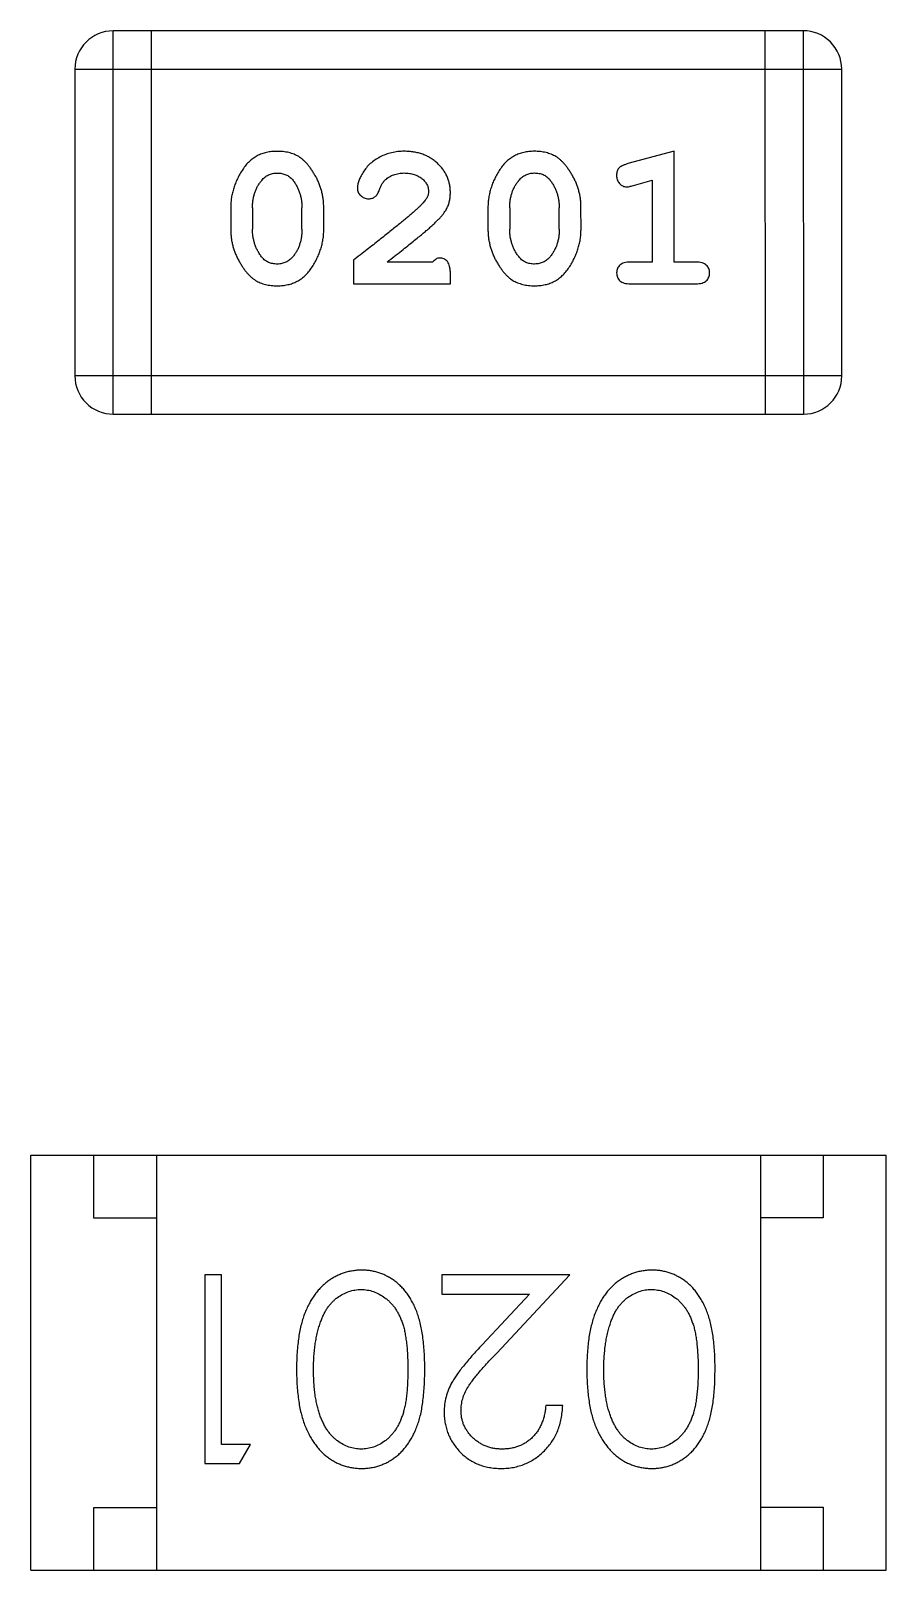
# Model space of a CAD drawing. Header units: millimetres. Extents: x 0 to 297, y 0 to 210.
# Drawn here: x 192.418 to 193.098, y 124.694 to 125.919 of the extents above; entities that cross this region are included whole.
import ezdxf

# ---------------------------------------------------------------- set-up
doc = ezdxf.new("R2010")
doc.units = ezdxf.units.MM
doc.layers.get('0').update_dxf_attribs({"linetype": 'CONTINUOUS'})

msp = doc.modelspace()

# ---------------------------------------------------------------- linework, layer by layer
at = {"color": 7, "linetype": 'Continuous'}
for p, q in [((193.0324, 125.9186), (192.4838, 125.9185)), ((192.4838, 125.6137), (192.4838, 125.9185)), ((192.5143, 125.6137), (192.5143, 125.9185)), ((193.0019, 125.9186), (193.002, 125.6138)), ((193.0324, 125.9186), (193.0325, 125.6138)), ((192.4533, 125.888), (193.0629, 125.8881)), ((192.4533, 125.888), (192.4533, 125.6442)), ((193.0629, 125.6442), (193.0629, 125.8881)), ((192.9296, 125.8228), (192.893, 125.8129)), ((192.9296, 125.7347), (192.9296, 125.8228)), ((192.8973, 125.7955), (192.9123, 125.7997)), ((192.9123, 125.7997), (192.9123, 125.7347)), ((192.5772, 125.7781), (192.5772, 125.7604)), ((192.5945, 125.7779), (192.5945, 125.7607)), ((192.6338, 125.7607), (192.6338, 125.7779)), ((192.6511, 125.7604), (192.6511, 125.7781)), ((192.7817, 125.7782), (192.7817, 125.7604)), ((192.799, 125.7779), (192.799, 125.7607)), ((192.8383, 125.7607), (192.8383, 125.7779)), ((192.8557, 125.7604), (192.8556, 125.7782)), ((192.6747, 125.7362), (192.6747, 125.7173)), ((192.7377, 125.7347), (192.7015, 125.7347)), ((192.9123, 125.7347), (192.895, 125.7347)), ((192.9469, 125.7347), (192.9296, 125.7347)), ((192.7518, 125.7174), (192.7518, 125.7252)), ((192.6747, 125.7173), (192.7518, 125.7174)), ((192.895, 125.7174), (192.9469, 125.7174)), ((193.0629, 125.6442), (192.4533, 125.6442)), ((192.4838, 125.6137), (193.0325, 125.6138)), ((192.4183, 125.0244), (193.0983, 125.0245)), ((192.4183, 124.6944), (192.4183, 125.0244)), ((192.4683, 124.9744), (192.4683, 125.0244)), ((192.5183, 125.0244), (192.5183, 124.6944)), ((192.9983, 125.0245), (192.9983, 124.6945)), ((193.0483, 125.0245), (193.0483, 124.9745)), ((193.0983, 124.6945), (193.0983, 125.0245)), ((192.5183, 124.9744), (192.4683, 124.9744)), ((193.0483, 124.9745), (192.9983, 124.9745)), ((192.5565, 124.9292), (192.5565, 124.7792)), ((192.5699, 124.9292), (192.5565, 124.9292)), ((192.5699, 124.7945), (192.5699, 124.9292)), ((192.7449, 124.9292), (192.7449, 124.9138)), ((192.8468, 124.9292), (192.7449, 124.9292)), ((192.7887, 124.8671), (192.8468, 124.9292)), ((192.7449, 124.9138), (192.8147, 124.9138)), ((192.8147, 124.9138), (192.7772, 124.8737)), ((192.8411, 124.8253), (192.8276, 124.8253)), ((192.593, 124.7945), (192.5699, 124.7945)), ((192.5842, 124.7792), (192.593, 124.7945)), ((192.5565, 124.7792), (192.5842, 124.7792)), ((192.4683, 124.6944), (192.4683, 124.7444)), ((192.4683, 124.7444), (192.5183, 124.7444)), ((192.9983, 124.7445), (193.0483, 124.7445)), ((193.0483, 124.7445), (193.0483, 124.6945)), ((192.4183, 124.6944), (193.0983, 124.6945))]:
    msp.add_line(p, q, dxfattribs=at)
for centre, start, end in [((192.4838, 125.888), 90.0074, 180.0074), ((193.0324, 125.8881), 0.0074, 90.0074), ((192.4838, 125.6442), 180.0074, 270.0074), ((193.0325, 125.6442), 270.0074, 0.0074)]:
    msp.add_arc(centre, 0.0305, start, end, dxfattribs=at)
for points, knots in [([(192.614, 125.8227), (192.6126, 125.8227), (192.6097, 125.8226), (192.6057, 125.8219), (192.6018, 125.8208), (192.5982, 125.8192), (192.595, 125.8171), (192.5919, 125.8146), (192.5891, 125.8117), (192.5867, 125.8083), (192.5845, 125.8047), (192.5825, 125.801), (192.5809, 125.7973), (192.5795, 125.7935), (192.5785, 125.7897), (192.5777, 125.7859), (192.5773, 125.782), (192.5772, 125.7794), (192.5772, 125.7781)], [0, 0, 0, 0, 0.06692, 0.130834, 0.19258, 0.252759, 0.312631, 0.373411, 0.436359, 0.501894, 0.568244, 0.632472, 0.69556, 0.757163, 0.818592, 0.878885, 0.939235, 1, 1, 1, 1]), ([(192.6511, 125.7781), (192.6511, 125.7792), (192.6511, 125.7814), (192.6508, 125.7845), (192.6502, 125.7877), (192.6496, 125.7908), (192.6487, 125.7938), (192.6475, 125.7968), (192.6463, 125.7998), (192.6448, 125.8027), (192.6431, 125.8054), (192.6415, 125.808), (192.6399, 125.8103), (192.6382, 125.8124), (192.6365, 125.8143), (192.6348, 125.8159), (192.633, 125.8173), (192.6307, 125.8189), (192.6275, 125.8205), (192.6233, 125.8218), (192.6188, 125.8226), (192.6156, 125.8227), (192.614, 125.8227)], [0, 0, 0, 0, 0.049855, 0.099516, 0.148482, 0.19758, 0.246804, 0.296268, 0.346517, 0.397047, 0.446826, 0.49336, 0.537801, 0.579207, 0.617974, 0.654833, 0.689171, 0.722088, 0.786392, 0.853518, 0.924186, 1, 1, 1, 1]), ([(192.7151, 125.8228), (192.7134, 125.8227), (192.7101, 125.8226), (192.7051, 125.8217), (192.7004, 125.8203), (192.6959, 125.8183), (192.6918, 125.8159), (192.6881, 125.813), (192.685, 125.8098), (192.6825, 125.8062), (192.6805, 125.8026), (192.679, 125.7993), (192.6781, 125.7963), (192.6779, 125.7943), (192.6779, 125.7934)], [0, 0, 0, 0, 0.098286, 0.193983, 0.289056, 0.384352, 0.477435, 0.566197, 0.652355, 0.737986, 0.818188, 0.887401, 0.94802, 1, 1, 1, 1]), ([(192.7518, 125.79), (192.7518, 125.7911), (192.7517, 125.7933), (192.7512, 125.7965), (192.7504, 125.7996), (192.7493, 125.8026), (192.7478, 125.8055), (192.746, 125.8082), (192.7439, 125.8108), (192.7415, 125.8132), (192.7389, 125.8155), (192.736, 125.8174), (192.733, 125.8191), (192.7298, 125.8204), (192.7264, 125.8215), (192.7228, 125.8222), (192.719, 125.8227), (192.7165, 125.8227), (192.7151, 125.8228)], [0, 0, 0, 0, 0.060981, 0.120256, 0.178148, 0.236115, 0.293993, 0.352864, 0.413358, 0.476056, 0.539296, 0.602396, 0.665116, 0.728325, 0.792919, 0.859317, 0.928302, 1, 1, 1, 1]), ([(192.8185, 125.8228), (192.8171, 125.8227), (192.8143, 125.8227), (192.8102, 125.8219), (192.8063, 125.8208), (192.8028, 125.8192), (192.7995, 125.8172), (192.7964, 125.8147), (192.7936, 125.8117), (192.7912, 125.8083), (192.789, 125.8047), (192.787, 125.801), (192.7854, 125.7973), (192.7841, 125.7936), (192.783, 125.7898), (192.7823, 125.7859), (192.7818, 125.7821), (192.7817, 125.7795), (192.7817, 125.7782)], [0, 0, 0, 0, 0.06692, 0.130834, 0.19258, 0.252759, 0.312631, 0.373411, 0.436359, 0.501894, 0.568244, 0.632472, 0.69556, 0.757163, 0.818592, 0.878885, 0.939235, 1, 1, 1, 1]), ([(192.8556, 125.7782), (192.8556, 125.7792), (192.8556, 125.7814), (192.8553, 125.7846), (192.8548, 125.7877), (192.8541, 125.7908), (192.8532, 125.7939), (192.8521, 125.7969), (192.8508, 125.7998), (192.8493, 125.8027), (192.8477, 125.8054), (192.846, 125.808), (192.8444, 125.8103), (192.8427, 125.8124), (192.841, 125.8143), (192.8393, 125.8159), (192.8376, 125.8174), (192.8352, 125.8189), (192.832, 125.8205), (192.8278, 125.8218), (192.8233, 125.8226), (192.8201, 125.8227), (192.8185, 125.8228)], [0, 0, 0, 0, 0.049855, 0.099516, 0.148482, 0.19758, 0.246804, 0.296268, 0.346517, 0.397047, 0.446826, 0.49336, 0.537801, 0.579207, 0.617974, 0.654833, 0.689171, 0.722088, 0.786392, 0.853518, 0.924186, 1, 1, 1, 1]), ([(192.6018, 125.7996), (192.6022, 125.8001), (192.603, 125.801), (192.6043, 125.8022), (192.6057, 125.8032), (192.6072, 125.804), (192.6088, 125.8047), (192.6105, 125.8051), (192.6123, 125.8054), (192.6135, 125.8054), (192.6141, 125.8054)], [0, 0, 0, 0, 0.13042, 0.256046, 0.378133, 0.498725, 0.620452, 0.742761, 0.869406, 1, 1, 1, 1]), ([(192.6141, 125.8054), (192.6147, 125.8054), (192.616, 125.8054), (192.6178, 125.8052), (192.6195, 125.8047), (192.6211, 125.8041), (192.6225, 125.8034), (192.6239, 125.8025), (192.6252, 125.8014), (192.6259, 125.8006), (192.6263, 125.8002)], [0, 0, 0, 0, 0.138115, 0.270177, 0.397547, 0.520057, 0.63869, 0.757499, 0.878226, 1, 1, 1, 1]), ([(192.7001, 125.8001), (192.7007, 125.8005), (192.7016, 125.8013), (192.7033, 125.8025), (192.705, 125.8034), (192.7068, 125.8041), (192.7087, 125.8047), (192.7108, 125.8051), (192.7129, 125.8054), (192.7143, 125.8054), (192.715, 125.8055)], [0, 0, 0, 0, 0.121873, 0.243139, 0.363336, 0.485133, 0.607572, 0.734701, 0.864814, 1, 1, 1, 1]), ([(192.715, 125.8055), (192.7164, 125.8054), (192.7191, 125.8053), (192.7229, 125.8045), (192.7263, 125.8031), (192.7292, 125.8012), (192.7315, 125.7989), (192.7333, 125.7964), (192.7343, 125.7937), (192.7344, 125.7919), (192.7345, 125.7909)], [0, 0, 0, 0, 0.156344, 0.299348, 0.4327, 0.561, 0.682299, 0.791883, 0.89611, 1, 1, 1, 1]), ([(192.8063, 125.7997), (192.8067, 125.8001), (192.8075, 125.801), (192.8088, 125.8022), (192.8102, 125.8032), (192.8117, 125.804), (192.8133, 125.8047), (192.815, 125.8051), (192.8168, 125.8054), (192.818, 125.8054), (192.8186, 125.8055)], [0, 0, 0, 0, 0.13042, 0.256046, 0.378133, 0.498725, 0.620452, 0.742761, 0.869406, 1, 1, 1, 1]), ([(192.8186, 125.8055), (192.8193, 125.8055), (192.8205, 125.8054), (192.8223, 125.8052), (192.824, 125.8048), (192.8256, 125.8042), (192.8271, 125.8034), (192.8284, 125.8025), (192.8297, 125.8014), (192.8304, 125.8006), (192.8308, 125.8002)], [0, 0, 0, 0, 0.138115, 0.270177, 0.397547, 0.520057, 0.63869, 0.757499, 0.878226, 1, 1, 1, 1]), ([(192.893, 125.8129), (192.8922, 125.8126), (192.8906, 125.8122), (192.8885, 125.8113), (192.8869, 125.8104), (192.8857, 125.8094), (192.8849, 125.8082), (192.8844, 125.8069), (192.884, 125.8054), (192.884, 125.8043), (192.884, 125.8037)], [0, 0, 0, 0, 0.187321, 0.344927, 0.475328, 0.579604, 0.674244, 0.773631, 0.882025, 1, 1, 1, 1]), ([(192.5945, 125.7779), (192.5945, 125.7789), (192.5946, 125.781), (192.5949, 125.7841), (192.5955, 125.787), (192.5963, 125.7898), (192.5973, 125.7925), (192.5986, 125.795), (192.6, 125.7974), (192.6012, 125.7989), (192.6018, 125.7996)], [0, 0, 0, 0, 0.135446, 0.266257, 0.393419, 0.517936, 0.639137, 0.758785, 0.879345, 1, 1, 1, 1]), ([(192.6263, 125.8002), (192.6269, 125.7994), (192.6281, 125.7978), (192.6296, 125.7952), (192.6309, 125.7926), (192.632, 125.7898), (192.6328, 125.787), (192.6334, 125.784), (192.6338, 125.781), (192.6338, 125.7789), (192.6338, 125.7779)], [0, 0, 0, 0, 0.125331, 0.248948, 0.371201, 0.494032, 0.616811, 0.742104, 0.868849, 1, 1, 1, 1]), ([(192.6779, 125.7934), (192.6779, 125.7929), (192.678, 125.7918), (192.6785, 125.7902), (192.6793, 125.7888), (192.6805, 125.7875), (192.6818, 125.7864), (192.6833, 125.7856), (192.685, 125.7851), (192.6861, 125.785), (192.6867, 125.785)], [0, 0, 0, 0, 0.120856, 0.239483, 0.360995, 0.490166, 0.620982, 0.746416, 0.870253, 1, 1, 1, 1]), ([(192.6952, 125.7916), (192.6955, 125.7925), (192.6961, 125.7942), (192.6973, 125.7965), (192.6986, 125.7985), (192.6996, 125.7996), (192.7001, 125.8001)], [0, 0, 0, 0, 0.285518, 0.544185, 0.781367, 1, 1, 1, 1]), ([(192.799, 125.7779), (192.799, 125.7789), (192.7991, 125.781), (192.7994, 125.7841), (192.8, 125.787), (192.8008, 125.7898), (192.8018, 125.7925), (192.8031, 125.795), (192.8045, 125.7974), (192.8057, 125.7989), (192.8063, 125.7997)], [0, 0, 0, 0, 0.135446, 0.266257, 0.393419, 0.517936, 0.639137, 0.758785, 0.879345, 1, 1, 1, 1]), ([(192.8308, 125.8002), (192.8314, 125.7994), (192.8326, 125.7978), (192.8341, 125.7952), (192.8354, 125.7926), (192.8365, 125.7898), (192.8373, 125.787), (192.8379, 125.7841), (192.8383, 125.781), (192.8383, 125.7789), (192.8383, 125.7779)], [0, 0, 0, 0, 0.125331, 0.248948, 0.371201, 0.494032, 0.616811, 0.742104, 0.868849, 1, 1, 1, 1]), ([(192.884, 125.8037), (192.884, 125.8031), (192.884, 125.8019), (192.8845, 125.8001), (192.8852, 125.7985), (192.8863, 125.7971), (192.8875, 125.7959), (192.8888, 125.7951), (192.8903, 125.7946), (192.8913, 125.7945), (192.8919, 125.7945)], [0, 0, 0, 0, 0.138815, 0.27042, 0.39836, 0.52875, 0.654955, 0.771147, 0.884581, 1, 1, 1, 1]), ([(192.8919, 125.7945), (192.8922, 125.7945), (192.893, 125.7945), (192.8942, 125.7947), (192.8957, 125.7951), (192.8967, 125.7953), (192.8973, 125.7955)], [0, 0, 0, 0, 0.183151, 0.413144, 0.682305, 1, 1, 1, 1]), ([(192.7297, 125.7812), (192.7293, 125.7808), (192.7283, 125.7798), (192.7267, 125.7782), (192.7249, 125.7765), (192.7227, 125.7746), (192.7202, 125.7724), (192.7175, 125.7701), (192.7145, 125.7676), (192.7112, 125.7649), (192.7076, 125.762), (192.7037, 125.7589), (192.6996, 125.7556), (192.6952, 125.7521), (192.6905, 125.7484), (192.6855, 125.7445), (192.6802, 125.7404), (192.6766, 125.7377), (192.6747, 125.7362)], [0, 0, 0, 0, 0.026647, 0.057942, 0.094152, 0.134806, 0.180631, 0.231142, 0.286385, 0.346321, 0.411439, 0.481035, 0.555329, 0.634592, 0.718826, 0.807759, 0.901393, 1, 1, 1, 1]), ([(192.6867, 125.785), (192.6872, 125.785), (192.6882, 125.7851), (192.6895, 125.7853), (192.6908, 125.7858), (192.6919, 125.7865), (192.6929, 125.7874), (192.6938, 125.7886), (192.6946, 125.79), (192.695, 125.791), (192.6952, 125.7916)], [0, 0, 0, 0, 0.127347, 0.246131, 0.359406, 0.470543, 0.586092, 0.711469, 0.847022, 1, 1, 1, 1]), ([(192.7345, 125.7909), (192.7345, 125.7901), (192.7343, 125.7885), (192.7334, 125.7861), (192.7318, 125.7836), (192.7305, 125.782), (192.7297, 125.7812)], [0, 0, 0, 0, 0.212836, 0.442809, 0.70317, 1, 1, 1, 1]), ([(192.7351, 125.7617), (192.7359, 125.7625), (192.7376, 125.764), (192.74, 125.7662), (192.7421, 125.7683), (192.744, 125.7703), (192.7456, 125.7721), (192.7469, 125.7739), (192.7481, 125.7756), (192.7492, 125.7776), (192.7503, 125.7802), (192.7512, 125.7833), (192.7517, 125.7866), (192.7518, 125.7889), (192.7518, 125.79)], [0, 0, 0, 0, 0.103002, 0.197728, 0.285279, 0.365235, 0.437224, 0.502446, 0.560545, 0.611446, 0.707576, 0.80349, 0.900532, 1, 1, 1, 1]), ([(192.5772, 125.7604), (192.5772, 125.7593), (192.5773, 125.7572), (192.5776, 125.754), (192.578, 125.7509), (192.5788, 125.7478), (192.5796, 125.7447), (192.5808, 125.7417), (192.582, 125.7388), (192.5835, 125.7359), (192.5851, 125.7332), (192.5867, 125.7306), (192.5883, 125.7283), (192.59, 125.7262), (192.5917, 125.7243), (192.5934, 125.7227), (192.5951, 125.7213), (192.5975, 125.7197), (192.6007, 125.718), (192.6049, 125.7167), (192.6094, 125.7159), (192.6126, 125.7158), (192.6143, 125.7158)], [0, 0, 0, 0, 0.049886, 0.09882, 0.148132, 0.19689, 0.246038, 0.295176, 0.345305, 0.395692, 0.445312, 0.491875, 0.535813, 0.577009, 0.616081, 0.652689, 0.687585, 0.720206, 0.785062, 0.85223, 0.923759, 1, 1, 1, 1]), ([(192.6022, 125.7384), (192.6015, 125.7391), (192.6003, 125.7407), (192.5988, 125.7433), (192.5974, 125.7459), (192.5964, 125.7487), (192.5956, 125.7515), (192.5949, 125.7545), (192.5946, 125.7575), (192.5945, 125.7596), (192.5945, 125.7607)], [0, 0, 0, 0, 0.124927, 0.248361, 0.370889, 0.492583, 0.61616, 0.741472, 0.869044, 1, 1, 1, 1]), ([(192.6143, 125.7158), (192.6157, 125.7158), (192.6185, 125.7159), (192.6226, 125.7166), (192.6264, 125.7177), (192.63, 125.7193), (192.6333, 125.7213), (192.6364, 125.7239), (192.6392, 125.7268), (192.6416, 125.7302), (192.6438, 125.7338), (192.6458, 125.7375), (192.6474, 125.7412), (192.6488, 125.7449), (192.6498, 125.7487), (192.6506, 125.7526), (192.6511, 125.7565), (192.6511, 125.7591), (192.6511, 125.7604)], [0, 0, 0, 0, 0.067217, 0.131051, 0.19272, 0.252824, 0.312745, 0.373449, 0.436041, 0.501494, 0.567761, 0.632087, 0.695096, 0.757109, 0.817993, 0.878657, 0.939311, 1, 1, 1, 1]), ([(192.6338, 125.7607), (192.6338, 125.7596), (192.6338, 125.7575), (192.6334, 125.7545), (192.6329, 125.7515), (192.632, 125.7487), (192.6311, 125.746), (192.6298, 125.7435), (192.6283, 125.7411), (192.6272, 125.7396), (192.6266, 125.7389)], [0, 0, 0, 0, 0.135449, 0.266263, 0.393429, 0.516942, 0.639128, 0.758779, 0.879341, 1, 1, 1, 1]), ([(192.7015, 125.7347), (192.7035, 125.7362), (192.7073, 125.7392), (192.7128, 125.7435), (192.7178, 125.7475), (192.7222, 125.751), (192.7262, 125.7542), (192.7296, 125.757), (192.7325, 125.7595), (192.7343, 125.761), (192.7351, 125.7617)], [0, 0, 0, 0, 0.176662, 0.337826, 0.484741, 0.617764, 0.73494, 0.837793, 0.926412, 1, 1, 1, 1]), ([(192.7817, 125.7604), (192.7817, 125.7593), (192.7818, 125.7572), (192.7821, 125.754), (192.7826, 125.7509), (192.7833, 125.7478), (192.7841, 125.7448), (192.7853, 125.7418), (192.7865, 125.7388), (192.788, 125.7359), (192.7896, 125.7332), (192.7912, 125.7306), (192.7929, 125.7283), (192.7945, 125.7262), (192.7962, 125.7244), (192.7979, 125.7227), (192.7996, 125.7213), (192.802, 125.7197), (192.8052, 125.7181), (192.8094, 125.7168), (192.8139, 125.7159), (192.8171, 125.7158), (192.8188, 125.7158)], [0, 0, 0, 0, 0.049886, 0.09882, 0.148132, 0.19689, 0.246038, 0.295176, 0.345305, 0.395692, 0.445312, 0.491875, 0.535813, 0.577009, 0.616081, 0.652689, 0.687585, 0.720206, 0.785062, 0.85223, 0.923759, 1, 1, 1, 1]), ([(192.8067, 125.7384), (192.8061, 125.7392), (192.8048, 125.7407), (192.8033, 125.7433), (192.8019, 125.7459), (192.8009, 125.7487), (192.8001, 125.7515), (192.7994, 125.7545), (192.7991, 125.7576), (192.799, 125.7596), (192.799, 125.7607)], [0, 0, 0, 0, 0.124927, 0.248361, 0.370889, 0.492583, 0.61616, 0.741472, 0.869044, 1, 1, 1, 1]), ([(192.8188, 125.7158), (192.8202, 125.7158), (192.823, 125.7159), (192.8271, 125.7166), (192.831, 125.7177), (192.8345, 125.7193), (192.8379, 125.7214), (192.8409, 125.7239), (192.8437, 125.7268), (192.8462, 125.7302), (192.8483, 125.7338), (192.8503, 125.7375), (192.852, 125.7412), (192.8533, 125.745), (192.8543, 125.7488), (192.8551, 125.7526), (192.8556, 125.7565), (192.8556, 125.7591), (192.8557, 125.7604)], [0, 0, 0, 0, 0.067217, 0.131051, 0.19272, 0.252824, 0.312745, 0.373449, 0.436041, 0.501494, 0.567761, 0.632087, 0.695096, 0.757109, 0.817993, 0.878657, 0.939311, 1, 1, 1, 1]), ([(192.8383, 125.7607), (192.8383, 125.7596), (192.8383, 125.7575), (192.838, 125.7545), (192.8374, 125.7516), (192.8366, 125.7488), (192.8356, 125.7461), (192.8343, 125.7436), (192.8328, 125.7411), (192.8317, 125.7396), (192.8311, 125.7389)], [0, 0, 0, 0, 0.135449, 0.266263, 0.393429, 0.516942, 0.639128, 0.758779, 0.879341, 1, 1, 1, 1]), ([(192.6143, 125.7331), (192.6137, 125.7331), (192.6124, 125.7331), (192.6106, 125.7334), (192.6089, 125.7338), (192.6073, 125.7344), (192.6058, 125.7351), (192.6045, 125.736), (192.6033, 125.7371), (192.6025, 125.7379), (192.6022, 125.7384)], [0, 0, 0, 0, 0.139844, 0.271849, 0.399162, 0.521619, 0.6402, 0.758957, 0.87828, 1, 1, 1, 1]), ([(192.6266, 125.7389), (192.6262, 125.7384), (192.6254, 125.7375), (192.6241, 125.7363), (192.6226, 125.7353), (192.6211, 125.7345), (192.6195, 125.7339), (192.6179, 125.7334), (192.6161, 125.7331), (192.6149, 125.7331), (192.6143, 125.7331)], [0, 0, 0, 0, 0.129853, 0.25607, 0.380154, 0.49978, 0.62208, 0.743277, 0.868791, 1, 1, 1, 1]), ([(192.7432, 125.7378), (192.7427, 125.7378), (192.7418, 125.7377), (192.7404, 125.737), (192.739, 125.736), (192.7381, 125.7351), (192.7377, 125.7347)], [0, 0, 0, 0, 0.20611, 0.432681, 0.695597, 1, 1, 1, 1]), ([(192.7518, 125.7252), (192.7518, 125.7263), (192.7518, 125.7283), (192.7513, 125.731), (192.7507, 125.7332), (192.7496, 125.735), (192.7483, 125.7363), (192.7468, 125.7372), (192.745, 125.7377), (192.7438, 125.7378), (192.7432, 125.7378)], [0, 0, 0, 0, 0.1844, 0.34094, 0.473574, 0.586824, 0.690029, 0.789175, 0.890445, 1, 1, 1, 1]), ([(192.8188, 125.7331), (192.8182, 125.7331), (192.8169, 125.7331), (192.8151, 125.7334), (192.8134, 125.7338), (192.8118, 125.7344), (192.8104, 125.7351), (192.809, 125.736), (192.8078, 125.7371), (192.807, 125.738), (192.8067, 125.7384)], [0, 0, 0, 0, 0.139844, 0.271849, 0.399162, 0.521619, 0.6402, 0.758957, 0.87828, 1, 1, 1, 1]), ([(192.8311, 125.7389), (192.8307, 125.7384), (192.8299, 125.7375), (192.8286, 125.7364), (192.8272, 125.7353), (192.8256, 125.7345), (192.8241, 125.7339), (192.8224, 125.7334), (192.8206, 125.7332), (192.8194, 125.7331), (192.8188, 125.7331)], [0, 0, 0, 0, 0.129853, 0.25607, 0.380154, 0.49978, 0.62208, 0.743277, 0.868791, 1, 1, 1, 1]), ([(192.895, 125.7347), (192.8941, 125.7347), (192.8924, 125.7346), (192.8901, 125.7342), (192.8881, 125.7334), (192.8866, 125.7323), (192.8854, 125.731), (192.8846, 125.7295), (192.8841, 125.7278), (192.884, 125.7266), (192.884, 125.726)], [0, 0, 0, 0, 0.169102, 0.317658, 0.446239, 0.563118, 0.671828, 0.776546, 0.884858, 1, 1, 1, 1]), ([(192.9579, 125.726), (192.9579, 125.7266), (192.9578, 125.7278), (192.9573, 125.7295), (192.9565, 125.731), (192.9553, 125.7323), (192.9538, 125.7334), (192.9518, 125.7342), (192.9495, 125.7346), (192.9478, 125.7347), (192.9469, 125.7347)], [0, 0, 0, 0, 0.11517, 0.223509, 0.328254, 0.438012, 0.553651, 0.682263, 0.830856, 1, 1, 1, 1]), ([(192.884, 125.726), (192.884, 125.7254), (192.8841, 125.7242), (192.8846, 125.7225), (192.8854, 125.721), (192.8866, 125.7197), (192.8881, 125.7186), (192.8901, 125.7179), (192.8924, 125.7174), (192.8941, 125.7174), (192.895, 125.7174)], [0, 0, 0, 0, 0.115051, 0.223278, 0.329269, 0.437893, 0.554681, 0.682591, 0.83103, 1, 1, 1, 1]), ([(192.9469, 125.7174), (192.9478, 125.7174), (192.9495, 125.7174), (192.9518, 125.7179), (192.9538, 125.7186), (192.9553, 125.7197), (192.9565, 125.721), (192.9573, 125.7226), (192.9578, 125.7242), (192.9579, 125.7254), (192.9579, 125.726)], [0, 0, 0, 0, 0.169012, 0.317488, 0.445429, 0.560977, 0.67065, 0.776666, 0.88492, 1, 1, 1, 1]), ([(192.6813, 124.933), (192.6801, 124.933), (192.6777, 124.933), (192.6742, 124.9325), (192.6708, 124.9319), (192.6674, 124.9309), (192.6642, 124.9297), (192.661, 124.9283), (192.6579, 124.9265), (192.6549, 124.9245), (192.652, 124.9223), (192.6493, 124.9198), (192.6467, 124.917), (192.6443, 124.9139), (192.642, 124.9106), (192.6399, 124.9071), (192.638, 124.9033), (192.6362, 124.8992), (192.6346, 124.8948), (192.6333, 124.8901), (192.6321, 124.885), (192.6312, 124.8795), (192.6305, 124.8737), (192.6299, 124.8675), (192.6296, 124.861), (192.6296, 124.8565), (192.6295, 124.8542)], [0, 0, 0, 0, 0.033824, 0.067298, 0.10028, 0.133019, 0.165736, 0.198792, 0.232372, 0.266409, 0.301016, 0.336196, 0.371972, 0.408574, 0.446394, 0.485225, 0.525372, 0.567224, 0.611081, 0.65775, 0.70702, 0.759235, 0.814484, 0.873227, 0.934937, 1, 1, 1, 1]), ([(192.7315, 124.8542), (192.7315, 124.8566), (192.7314, 124.8613), (192.7311, 124.868), (192.7306, 124.8744), (192.7299, 124.8803), (192.729, 124.8859), (192.7279, 124.891), (192.7266, 124.8957), (192.7251, 124.9001), (192.7234, 124.9041), (192.7216, 124.9078), (192.7195, 124.9113), (192.7174, 124.9145), (192.7151, 124.9174), (192.7126, 124.9202), (192.7099, 124.9226), (192.7071, 124.9248), (192.7042, 124.9267), (192.7012, 124.9284), (192.6981, 124.9299), (192.6949, 124.931), (192.6916, 124.9319), (192.6883, 124.9326), (192.6848, 124.933), (192.6825, 124.933), (192.6813, 124.933)], [0, 0, 0, 0, 0.068113, 0.132564, 0.193427, 0.250218, 0.303569, 0.353576, 0.400235, 0.443586, 0.484619, 0.524292, 0.56238, 0.599049, 0.63494, 0.669782, 0.704009, 0.737842, 0.771098, 0.803896, 0.836415, 0.868639, 0.900715, 0.933378, 0.966213, 1, 1, 1, 1]), ([(192.9121, 124.9331), (192.9109, 124.933), (192.9085, 124.933), (192.905, 124.9325), (192.9016, 124.9319), (192.8982, 124.931), (192.895, 124.9297), (192.8918, 124.9283), (192.8887, 124.9265), (192.8857, 124.9246), (192.8828, 124.9223), (192.88, 124.9198), (192.8774, 124.917), (192.875, 124.914), (192.8728, 124.9107), (192.8707, 124.9071), (192.8688, 124.9033), (192.867, 124.8992), (192.8654, 124.8948), (192.8641, 124.8901), (192.8629, 124.885), (192.8619, 124.8796), (192.8612, 124.8737), (192.8607, 124.8676), (192.8604, 124.861), (192.8603, 124.8566), (192.8603, 124.8543)], [0, 0, 0, 0, 0.033824, 0.067298, 0.10028, 0.133019, 0.165736, 0.198792, 0.232372, 0.266409, 0.301016, 0.336196, 0.371972, 0.408574, 0.446394, 0.485225, 0.525372, 0.567224, 0.611081, 0.65775, 0.70702, 0.759235, 0.814484, 0.873227, 0.934937, 1, 1, 1, 1]), ([(192.9622, 124.8543), (192.9622, 124.8567), (192.9622, 124.8613), (192.9619, 124.8681), (192.9614, 124.8744), (192.9607, 124.8804), (192.9598, 124.8859), (192.9587, 124.891), (192.9574, 124.8958), (192.9559, 124.9001), (192.9542, 124.9041), (192.9523, 124.9078), (192.9503, 124.9113), (192.9481, 124.9145), (192.9458, 124.9175), (192.9434, 124.9202), (192.9407, 124.9226), (192.9379, 124.9248), (192.935, 124.9267), (192.932, 124.9284), (192.9289, 124.9299), (192.9257, 124.931), (192.9224, 124.9319), (192.9191, 124.9326), (192.9156, 124.933), (192.9133, 124.933), (192.9121, 124.9331)], [0, 0, 0, 0, 0.068113, 0.132564, 0.193427, 0.250218, 0.303569, 0.353576, 0.400235, 0.443586, 0.484619, 0.524292, 0.56238, 0.599049, 0.63494, 0.669782, 0.704009, 0.737842, 0.771098, 0.803896, 0.836415, 0.868639, 0.900715, 0.933378, 0.966213, 1, 1, 1, 1]), ([(192.6487, 124.8919), (192.6491, 124.8929), (192.6498, 124.895), (192.6512, 124.8979), (192.6526, 124.9006), (192.6542, 124.9032), (192.656, 124.9055), (192.6578, 124.9076), (192.6598, 124.9095), (192.6626, 124.9118), (192.6663, 124.9141), (192.671, 124.9161), (192.6759, 124.9174), (192.6792, 124.9176), (192.6809, 124.9176)], [0, 0, 0, 0, 0.075949, 0.148549, 0.218996, 0.286119, 0.351826, 0.416074, 0.478265, 0.540325, 0.660405, 0.774606, 0.887187, 1, 1, 1, 1]), ([(192.6809, 124.9176), (192.6825, 124.9176), (192.6858, 124.9174), (192.6907, 124.9161), (192.6954, 124.914), (192.6992, 124.9116), (192.702, 124.9093), (192.7041, 124.9074), (192.706, 124.9053), (192.7078, 124.903), (192.7094, 124.9004), (192.7109, 124.8977), (192.7122, 124.8948), (192.7135, 124.8917), (192.7146, 124.8883), (192.7155, 124.8845), (192.7162, 124.8804), (192.7169, 124.8759), (192.7174, 124.871), (192.7177, 124.8657), (192.718, 124.8601), (192.718, 124.8562), (192.718, 124.8542)], [0, 0, 0, 0, 0.060034, 0.120278, 0.182348, 0.247919, 0.281641, 0.315701, 0.350322, 0.385703, 0.421819, 0.459196, 0.497866, 0.538301, 0.58121, 0.628183, 0.679403, 0.734699, 0.794074, 0.858416, 0.927049, 1, 1, 1, 1]), ([(192.8795, 124.8919), (192.8798, 124.893), (192.8806, 124.895), (192.8819, 124.8979), (192.8834, 124.9007), (192.885, 124.9032), (192.8867, 124.9055), (192.8886, 124.9076), (192.8906, 124.9095), (192.8934, 124.9118), (192.8971, 124.9141), (192.9018, 124.9161), (192.9067, 124.9175), (192.91, 124.9176), (192.9116, 124.9177)], [0, 0, 0, 0, 0.075949, 0.148549, 0.218996, 0.286119, 0.351826, 0.416074, 0.478265, 0.540325, 0.660405, 0.774606, 0.887187, 1, 1, 1, 1]), ([(192.9116, 124.9177), (192.9133, 124.9176), (192.9166, 124.9174), (192.9215, 124.9161), (192.9262, 124.914), (192.93, 124.9117), (192.9328, 124.9094), (192.9349, 124.9074), (192.9368, 124.9053), (192.9385, 124.903), (192.9402, 124.9005), (192.9416, 124.8978), (192.943, 124.8949), (192.9442, 124.8917), (192.9453, 124.8883), (192.9463, 124.8846), (192.947, 124.8804), (192.9477, 124.8759), (192.9481, 124.871), (192.9485, 124.8658), (192.9488, 124.8601), (192.9488, 124.8562), (192.9488, 124.8542)], [0, 0, 0, 0, 0.060034, 0.120278, 0.182348, 0.247919, 0.281641, 0.315701, 0.350322, 0.385703, 0.421819, 0.459196, 0.497866, 0.538301, 0.58121, 0.628183, 0.679403, 0.734699, 0.794074, 0.858416, 0.927049, 1, 1, 1, 1]), ([(192.643, 124.8542), (192.643, 124.856), (192.6431, 124.8595), (192.6433, 124.8647), (192.6438, 124.8698), (192.6444, 124.8746), (192.6452, 124.8792), (192.6461, 124.8836), (192.6473, 124.8878), (192.6482, 124.8905), (192.6487, 124.8919)], [0, 0, 0, 0, 0.141157, 0.277773, 0.409244, 0.535676, 0.657497, 0.775458, 0.889412, 1, 1, 1, 1]), ([(192.8738, 124.8542), (192.8738, 124.856), (192.8738, 124.8596), (192.8741, 124.8648), (192.8746, 124.8698), (192.8751, 124.8746), (192.876, 124.8792), (192.8769, 124.8836), (192.8781, 124.8879), (192.879, 124.8906), (192.8795, 124.8919)], [0, 0, 0, 0, 0.141157, 0.277773, 0.409244, 0.535676, 0.657497, 0.775458, 0.889412, 1, 1, 1, 1]), ([(192.7772, 124.8737), (192.7758, 124.8722), (192.773, 124.8692), (192.769, 124.8649), (192.7655, 124.8608), (192.7623, 124.8569), (192.7594, 124.8533), (192.757, 124.8499), (192.7549, 124.8467), (192.7525, 124.8429), (192.7502, 124.8381), (192.7483, 124.8322), (192.7471, 124.8262), (192.7469, 124.822), (192.7469, 124.8199)], [0, 0, 0, 0, 0.09953, 0.192079, 0.277712, 0.357454, 0.429648, 0.495771, 0.555538, 0.608657, 0.707578, 0.804328, 0.901298, 1, 1, 1, 1]), ([(192.7603, 124.8211), (192.7604, 124.8228), (192.7605, 124.826), (192.7615, 124.8308), (192.7632, 124.8354), (192.7652, 124.8392), (192.7673, 124.8424), (192.7692, 124.845), (192.7715, 124.848), (192.7742, 124.8513), (192.7772, 124.8548), (192.7807, 124.8586), (192.7845, 124.8628), (192.7873, 124.8656), (192.7887, 124.8671)], [0, 0, 0, 0, 0.088014, 0.174976, 0.2638, 0.355443, 0.406413, 0.465519, 0.533076, 0.609353, 0.693899, 0.787171, 0.889197, 1, 1, 1, 1]), ([(192.6295, 124.8542), (192.6296, 124.8519), (192.6296, 124.8474), (192.6299, 124.8409), (192.6305, 124.8347), (192.6312, 124.8288), (192.6322, 124.8233), (192.6333, 124.8182), (192.6347, 124.8135), (192.6363, 124.809), (192.6382, 124.805), (192.6401, 124.8011), (192.6422, 124.7976), (192.6444, 124.7943), (192.6468, 124.7912), (192.6494, 124.7885), (192.6521, 124.7859), (192.655, 124.7837), (192.658, 124.7817), (192.6611, 124.78), (192.6642, 124.7786), (192.6675, 124.7774), (192.6708, 124.7765), (192.6743, 124.7758), (192.6778, 124.7754), (192.6801, 124.7753), (192.6813, 124.7753)], [0, 0, 0, 0, 0.065278, 0.127205, 0.186168, 0.241675, 0.294115, 0.343609, 0.390387, 0.434463, 0.476646, 0.517002, 0.555936, 0.593716, 0.630057, 0.665601, 0.700745, 0.734917, 0.768681, 0.802087, 0.834849, 0.867433, 0.900138, 0.932806, 0.966212, 1, 1, 1, 1]), ([(192.6809, 124.7907), (192.6792, 124.7908), (192.676, 124.791), (192.6711, 124.7922), (192.6664, 124.7944), (192.6627, 124.7967), (192.6598, 124.799), (192.6578, 124.801), (192.6558, 124.8032), (192.654, 124.8057), (192.6523, 124.8084), (192.6508, 124.8113), (192.6493, 124.8145), (192.648, 124.8179), (192.6469, 124.8216), (192.6458, 124.8255), (192.645, 124.8297), (192.6442, 124.8341), (192.6437, 124.8388), (192.6433, 124.8437), (192.6431, 124.8488), (192.643, 124.8524), (192.643, 124.8542)], [0, 0, 0, 0, 0.059689, 0.119507, 0.181075, 0.246162, 0.279894, 0.314468, 0.350403, 0.387474, 0.426147, 0.466624, 0.508745, 0.553328, 0.600058, 0.649177, 0.700552, 0.754894, 0.811825, 0.871514, 0.934319, 1, 1, 1, 1]), ([(192.718, 124.8542), (192.718, 124.8522), (192.718, 124.8483), (192.7177, 124.8426), (192.7174, 124.8373), (192.7169, 124.8324), (192.7163, 124.8279), (192.7154, 124.8238), (192.7145, 124.82), (192.7134, 124.8166), (192.7122, 124.8135), (192.7109, 124.8106), (192.7094, 124.8079), (192.7077, 124.8054), (192.706, 124.803), (192.7041, 124.8009), (192.7021, 124.7989), (192.6992, 124.7967), (192.6955, 124.7943), (192.6908, 124.7922), (192.6859, 124.791), (192.6825, 124.7908), (192.6809, 124.7907)], [0, 0, 0, 0, 0.073302, 0.142286, 0.206253, 0.266017, 0.321612, 0.372532, 0.419497, 0.462398, 0.502825, 0.541489, 0.579034, 0.615143, 0.650298, 0.684912, 0.718701, 0.752189, 0.817245, 0.879117, 0.939613, 1, 1, 1, 1]), ([(192.6813, 124.7753), (192.6825, 124.7753), (192.6848, 124.7754), (192.6883, 124.7758), (192.6917, 124.7764), (192.695, 124.7774), (192.6982, 124.7786), (192.7013, 124.78), (192.7043, 124.7817), (192.7073, 124.7837), (192.7101, 124.7859), (192.7128, 124.7883), (192.7152, 124.7911), (192.7175, 124.794), (192.7197, 124.7972), (192.7217, 124.8007), (192.7235, 124.8044), (192.7252, 124.8084), (192.7267, 124.8127), (192.728, 124.8174), (192.7291, 124.8225), (192.7299, 124.828), (192.7306, 124.834), (192.7311, 124.8404), (192.7314, 124.8472), (192.7315, 124.8518), (192.7315, 124.8542)], [0, 0, 0, 0, 0.033742, 0.066533, 0.099153, 0.13154, 0.164087, 0.196563, 0.229707, 0.263315, 0.297504, 0.331686, 0.366482, 0.4021, 0.438958, 0.476748, 0.515985, 0.556589, 0.599519, 0.645765, 0.695487, 0.748721, 0.805687, 0.866754, 0.931405, 1, 1, 1, 1]), ([(192.8603, 124.8543), (192.8603, 124.852), (192.8604, 124.8475), (192.8607, 124.8409), (192.8612, 124.8347), (192.862, 124.8288), (192.8629, 124.8234), (192.8641, 124.8182), (192.8655, 124.8135), (192.8671, 124.8091), (192.8689, 124.805), (192.8708, 124.8012), (192.873, 124.7976), (192.8752, 124.7943), (192.8776, 124.7913), (192.8802, 124.7885), (192.8829, 124.786), (192.8858, 124.7837), (192.8887, 124.7817), (192.8918, 124.78), (192.895, 124.7786), (192.8983, 124.7774), (192.9016, 124.7765), (192.905, 124.7758), (192.9085, 124.7754), (192.9109, 124.7754), (192.9121, 124.7754)], [0, 0, 0, 0, 0.065278, 0.127205, 0.186168, 0.241675, 0.294115, 0.343609, 0.390387, 0.434463, 0.476646, 0.517002, 0.555936, 0.593716, 0.630057, 0.665601, 0.700745, 0.734917, 0.768681, 0.802087, 0.834849, 0.867433, 0.900138, 0.932806, 0.966212, 1, 1, 1, 1]), ([(192.9116, 124.7907), (192.91, 124.7908), (192.9067, 124.791), (192.9019, 124.7922), (192.8972, 124.7944), (192.8935, 124.7967), (192.8906, 124.799), (192.8885, 124.801), (192.8866, 124.8032), (192.8848, 124.8057), (192.8831, 124.8084), (192.8815, 124.8114), (192.8801, 124.8146), (192.8788, 124.818), (192.8776, 124.8217), (192.8765, 124.8256), (192.8757, 124.8297), (192.875, 124.8341), (192.8745, 124.8388), (192.874, 124.8437), (192.8738, 124.8489), (192.8738, 124.8524), (192.8738, 124.8542)], [0, 0, 0, 0, 0.059689, 0.119507, 0.181075, 0.246162, 0.279894, 0.314468, 0.350403, 0.387474, 0.426147, 0.466624, 0.508745, 0.553328, 0.600058, 0.649177, 0.700552, 0.754894, 0.811825, 0.871514, 0.934319, 1, 1, 1, 1]), ([(192.9488, 124.8542), (192.9488, 124.8522), (192.9488, 124.8483), (192.9485, 124.8426), (192.9482, 124.8373), (192.9476, 124.8324), (192.9471, 124.8279), (192.9462, 124.8238), (192.9453, 124.82), (192.9442, 124.8166), (192.943, 124.8135), (192.9416, 124.8106), (192.9401, 124.8079), (192.9385, 124.8054), (192.9367, 124.8031), (192.9349, 124.8009), (192.9328, 124.799), (192.93, 124.7967), (192.9262, 124.7944), (192.9215, 124.7922), (192.9166, 124.791), (192.9133, 124.7908), (192.9116, 124.7907)], [0, 0, 0, 0, 0.073302, 0.142286, 0.206253, 0.266017, 0.321612, 0.372532, 0.419497, 0.462398, 0.502825, 0.541489, 0.579034, 0.615143, 0.650298, 0.684912, 0.718701, 0.752189, 0.817245, 0.879117, 0.939613, 1, 1, 1, 1]), ([(192.9121, 124.7754), (192.9133, 124.7754), (192.9156, 124.7754), (192.9191, 124.7758), (192.9224, 124.7765), (192.9257, 124.7774), (192.9289, 124.7786), (192.9321, 124.7801), (192.9351, 124.7818), (192.938, 124.7837), (192.9409, 124.7859), (192.9435, 124.7884), (192.946, 124.7911), (192.9483, 124.7941), (192.9505, 124.7973), (192.9525, 124.8007), (192.9543, 124.8044), (192.956, 124.8084), (192.9575, 124.8127), (192.9587, 124.8174), (192.9599, 124.8225), (192.9607, 124.828), (192.9614, 124.834), (192.9619, 124.8404), (192.9622, 124.8472), (192.9622, 124.8519), (192.9622, 124.8543)], [0, 0, 0, 0, 0.033742, 0.066533, 0.099153, 0.13154, 0.164087, 0.196563, 0.229707, 0.263315, 0.297504, 0.331686, 0.366482, 0.4021, 0.438958, 0.476748, 0.515985, 0.556589, 0.599519, 0.645765, 0.695487, 0.748721, 0.805687, 0.866754, 0.931405, 1, 1, 1, 1]), ([(192.7469, 124.8199), (192.7469, 124.8184), (192.747, 124.8155), (192.7476, 124.8112), (192.7486, 124.8071), (192.7499, 124.803), (192.7517, 124.7992), (192.7539, 124.7955), (192.7564, 124.7919), (192.7594, 124.7886), (192.7626, 124.7854), (192.7661, 124.7828), (192.7699, 124.7805), (192.7738, 124.7786), (192.7781, 124.7771), (192.7826, 124.7761), (192.7873, 124.7755), (192.7905, 124.7754), (192.7922, 124.7753)], [0, 0, 0, 0, 0.06271, 0.123347, 0.183401, 0.242828, 0.302097, 0.36242, 0.423725, 0.487032, 0.550491, 0.612709, 0.674265, 0.73617, 0.799211, 0.863483, 0.930525, 1, 1, 1, 1]), ([(192.7929, 124.7907), (192.7917, 124.7908), (192.7895, 124.7908), (192.7863, 124.7912), (192.7832, 124.7919), (192.7802, 124.7929), (192.7774, 124.7942), (192.7747, 124.7957), (192.7721, 124.7976), (192.7697, 124.7997), (192.7675, 124.8019), (192.7656, 124.8044), (192.764, 124.8069), (192.7626, 124.8095), (192.7616, 124.8123), (192.7609, 124.8151), (192.7604, 124.8181), (192.7603, 124.8201), (192.7603, 124.8211)], [0, 0, 0, 0, 0.068027, 0.133505, 0.19695, 0.26027, 0.322741, 0.384982, 0.448465, 0.513424, 0.578224, 0.640011, 0.700094, 0.760067, 0.819012, 0.877878, 0.938035, 1, 1, 1, 1]), ([(192.7922, 124.7753), (192.7939, 124.7754), (192.7971, 124.7755), (192.802, 124.7761), (192.8066, 124.7773), (192.811, 124.7788), (192.8152, 124.7808), (192.8193, 124.7832), (192.8231, 124.7861), (192.8266, 124.7894), (192.8299, 124.793), (192.8328, 124.7969), (192.8352, 124.801), (192.8372, 124.8054), (192.8389, 124.8101), (192.84, 124.8149), (192.8408, 124.8201), (192.841, 124.8236), (192.8411, 124.8253)], [0, 0, 0, 0, 0.06445, 0.126725, 0.187421, 0.247417, 0.306749, 0.366595, 0.427749, 0.490235, 0.553031, 0.614805, 0.676505, 0.738096, 0.801021, 0.864897, 0.931209, 1, 1, 1, 1]), ([(192.8276, 124.8253), (192.8275, 124.824), (192.8273, 124.8214), (192.8265, 124.8176), (192.8256, 124.8141), (192.8243, 124.8108), (192.8228, 124.8077), (192.8211, 124.8048), (192.8191, 124.8022), (192.8168, 124.7998), (192.8144, 124.7977), (192.8117, 124.7958), (192.809, 124.7942), (192.806, 124.793), (192.803, 124.792), (192.7997, 124.7912), (192.7963, 124.7908), (192.794, 124.7908), (192.7929, 124.7907)], [0, 0, 0, 0, 0.073648, 0.143686, 0.210962, 0.275557, 0.338064, 0.399311, 0.4594, 0.51934, 0.579024, 0.637809, 0.695959, 0.754122, 0.813113, 0.873453, 0.935561, 1, 1, 1, 1])]:
    msp.add_open_spline(points, degree=3, knots=knots, dxfattribs=at)

doc.saveas('drawing.dxf')
